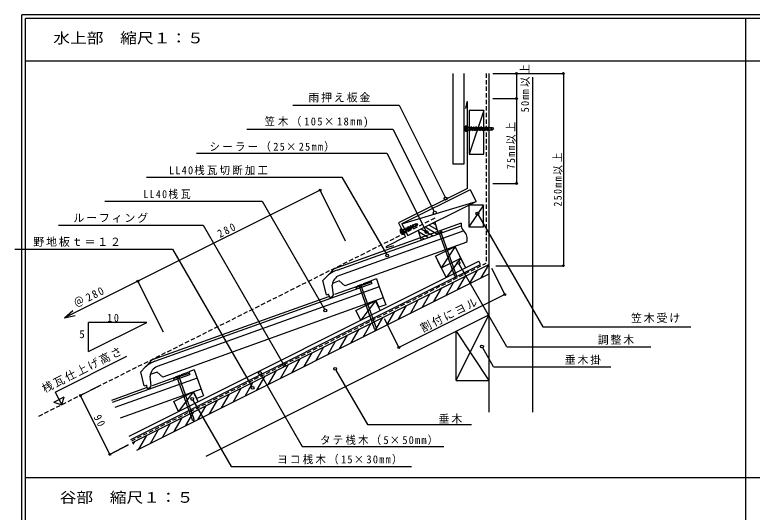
# Model space of a CAD drawing. Units: millimetres, scale not verified, with parts at other scales. Extents: x -2807 to 8, y -1606 to 2357.
# Drawn here: x -2807 to -1388, y -673 to 284 of the extents above; entities that cross this region are included whole.
import ezdxf
from ezdxf.enums import TextEntityAlignment as Align

# ---------------------------------------------------------------- set-up
doc = ezdxf.new("R2010")
doc.units = ezdxf.units.MM
doc.header["$LTSCALE"] = 7
doc.header["$PDMODE"] = 32
doc.header["$PDSIZE"] = 3.5
doc.linetypes.add('DASHED1', pattern=[1.8, 1.2, -0.6])
for name, color, linetype in [('3-0', 7, 'Continuous'), ('3-2', 4, 'Continuous'), ('3-3', 6, 'Continuous'), ('3-4', 7, 'Continuous'), ('3-6', 7, 'Continuous'), ('3-9', 7, 'Continuous'), ('3-A', 7, 'Continuous'), ('3-B', 2, 'Continuous'), ('3-C', 7, 'Continuous'), ('3-D', 7, 'Continuous'), ('3-E', 7, 'Continuous'), ('3-F', 7, 'Continuous'), ('4-0', 7, 'Continuous')]:
    doc.layers.add(name, color=color, linetype=linetype)
doc.styles.add('ＭＳ ゴシック', font='')
doc.styles.get('ＭＳ ゴシック').set_extended_font_data('MS Gothic')

msp = doc.modelspace()

# ---------------------------------------------------------------- linework, layer by layer
at = {"layer": '3-0'}
for p, q in [((-7.582, 284.064), (-2793.581, 284.064)), ((-2793.581, -1605.936), (-2793.581, 284.064)), ((-1947.644, -117.2), (-2192.177, -204.864)), ((-1936.735, -153.445), (-2171.514, -237.612)), ((-2192.177, -204.864), (-2205.121, -218.404)), ((-2135.19, -234.048), (-2191.634, -254.283)), ((-2150.519, -240.686), (-2120.708, -230.005)), ((-2150.519, -240.686), (-2149.536, -243.654)), ((-2135.632, -232.717), (-2121.545, -227.67)), ((-2135.632, -232.717), (-2134.851, -235.072)), ((-2105.333, -239.704), (-2093.05, -273.969)), ((-2203.227, -258.439), (-2542.792, -380.172)), ((-2097.774, -260.791), (-2522.129, -412.92)), ((-2112.27, -265.987), (-2106.228, -278.694)), ((-2093.05, -273.969), (-2106.228, -278.694)), ((-2542.792, -380.172), (-2555.737, -393.711)), ((-2485.806, -409.356), (-2542.249, -429.591)), ((-2501.135, -415.992), (-2471.323, -405.313)), ((-2486.247, -408.023), (-2472.161, -402.977)), ((-2486.247, -408.023), (-2485.466, -410.38)), ((-2501.135, -415.992), (-2500.152, -418.961)), ((-2455.949, -415.012), (-2443.665, -449.277)), ((-2553.842, -433.746), (-2621.021, -457.83)), ((-2448.39, -436.098), (-2603.995, -491.881)), ((-2462.886, -441.295), (-2456.843, -454.001)), ((-2443.665, -449.277), (-2456.843, -454.001))]:
    msp.add_line(p, q, dxfattribs=at)
at = {"layer": '3-0', "color": 2}
for p, q in [((-14.582, 277.064), (-2786.582, 277.064)), ((-2786.582, -1598.936), (-2786.582, 277.064)), ((-2186.554, -207.31), (-1948.012, -121.794)), ((-1942.595, -131.75), (-2182.042, -217.59)), ((-2205.122, -218.404), (-2213.81, -227.492)), ((-2111.003, -223.89), (-2121.545, -227.67)), ((-2111.003, -223.89), (-2105.333, -239.704)), ((-2537.169, -382.617), (-2119.655, -232.941)), ((-2105.333, -239.704), (-2532.657, -392.898)), ((-2206.997, -254.794), (-2213.81, -227.492)), ((-2193.719, -254.496), (-2195.907, -235.946)), ((-2121.545, -227.67), (-2119.655, -232.941)), ((-2206.997, -254.794), (-2203.043, -253.377)), ((-2200.681, -259.966), (-2203.043, -253.377)), ((-2195.409, -258.077), (-2193.719, -254.496)), ((-2200.681, -259.966), (-2195.409, -258.077)), ((-2555.737, -393.712), (-2564.425, -402.8)), ((-2619.129, -461.614), (-2470.271, -408.249)), ((-2557.612, -430.102), (-2564.425, -402.8)), ((-2544.334, -429.803), (-2546.522, -411.254)), ((-2461.618, -399.197), (-2472.161, -402.977)), ((-2472.161, -402.977), (-2470.271, -408.249)), ((-2461.618, -399.197), (-2455.949, -415.012)), ((-2455.949, -415.012), (-2614.084, -471.702)), ((-2557.612, -430.102), (-2553.658, -428.685)), ((-2551.296, -435.274), (-2553.658, -428.685)), ((-2551.296, -435.274), (-2546.025, -433.385)), ((-2546.025, -433.385), (-2544.334, -429.803))]:
    msp.add_line(p, q, dxfattribs=at)
at = {"layer": '3-0', "color": 4}
for p, q in [((-1400.582, 277.064), (-1400.582, -1490.632)), ((-14.582, 194.858), (-2786.582, 194.858)), ((-14.582, -606.784), (-2786.582, -606.784))]:
    msp.add_line(p, q, dxfattribs=at)
at = {"layer": '3-0', "linetype": 'DASHED1'}
msp.add_line((-1998.766, -107.483), (-2765.031, -490.613), dxfattribs=at)
at = {"layer": '3-0'}
for points in [[(-2171.514, -237.612), (-2182.355, -228.114), (-2195.456, -232.81)], [(-2522.129, -412.92), (-2532.97, -403.421), (-2546.071, -408.118)]]:
    msp.add_lwpolyline(points, dxfattribs=at)
for centre, radius, start, end in [((-1933.971, -120.606), 14.091, 166.01329, 184.83569), ((-1959.647, -147.995), 23.552, 346.61928, 43.61108)]:
    msp.add_arc(centre, radius, start, end, dxfattribs=at)
at = {"layer": '3-0', "color": 2}
for centre, radius, start, end in [((-1933.971, -120.606), 14.091, 184.83569, 232.26282), ((-2167.656, -260.025), 56, 109.72246, 131.99225), ((-2174.954, -237.358), 21, 109.72246, 176.14439), ((-2518.271, -435.333), 56, 109.72246, 131.99225), ((-2525.57, -412.666), 21, 109.72246, 176.14439)]:
    msp.add_arc(centre, radius, start, end, dxfattribs=at)
at = {"layer": '3-2', "color": 7}
for centre in [(-1977.789, -69.556), (-1998.632, -96.753), (-1916.502, -98.569), (-2014.555, -134.042), (-2090.217, -179.199), (-1952.996, -193.276), (-2209.345, -284.798), (-1907.744, -354.176), (-2289.028, -389.72), (-2190.356, -397.132), (-2335.017, -405.408), (-2349.271, -433.801), (-2465.475, -454.998)]:
    msp.add_circle(centre, 2.8, dxfattribs=at)
at = {"layer": '3-3'}
for p, q in [((-1937.116, 115.769), (-1939.76, 103.511)), ((-1935.631, -49.954), (-1935.631, 115.769)), ((-1935.631, -49.954), (-2068.175, -116.226)), ((-2068.175, -116.226), (-2054.705, -143.167)), ((-2054.705, -143.167), (-2091.644, -161.975)), ((-2091.088, -163.741), (-2077.446, -159.822))]:
    msp.add_line(p, q, dxfattribs=at)
for centre, radius, start, end in [((-1936.373, 115.687), 0.747, 6.35045, 173.651), ((-2090.914, -162.716), 1.041, 134.62932, 260.3524)]:
    msp.add_arc(centre, radius, start, end, dxfattribs=at)
at = {"layer": '3-4', "color": 4}
for p, q in [((-1998.825, -115.054), (-1992.118, -137.605)), ((-2030.613, -130.948), (-2025.115, -149.435))]:
    msp.add_line(p, q, dxfattribs=at)
at = {"layer": '3-6', "linetype": 'DASHED1'}
for p, q in [((-1941.891, 63.51), (-1939.972, 63.51)), ((-1941.89, 66.198), (-1939.972, 66.198)), ((-1939.972, 66.198), (-1939.972, 63.51)), ((-1939.137, 64.853), (-1939.138, 60.267)), ((-1939.137, 64.853), (-1939.136, 69.474)), ((-2065.269, -133.604), (-2063.55, -132.753)), ((-2062.205, -133.587), (-2064.256, -129.447)), ((-2064.076, -136.013), (-2062.357, -135.162)), ((-2063.55, -132.753), (-2062.357, -135.162)), ((-2062.205, -133.587), (-2060.169, -137.697))]:
    msp.add_line(p, q, dxfattribs=at)
at = {"layer": '3-6'}
for p, q in [((-1935.796, 60.266), (-1939.138, 60.267)), ((-1939.136, 69.474), (-1935.795, 69.473)), ((-1938.117, 58.902), (-1938.115, 70.803)), ((-1935.795, 69.473), (-1935.796, 60.266)), ((-1928.097, 68.293), (-1931.288, 61.361)), ((-1931.288, 61.361), (-1929.539, 62.752)), ((-1928.097, 68.293), (-1929.807, 66.952)), ((-1929.539, 62.752), (-1926.915, 62.751)), ((-1927.606, 66.951), (-1924.982, 66.95)), ((-1926.463, 61.36), (-1924.714, 62.75)), ((-1923.272, 68.291), (-1926.462, 61.36)), ((-1923.272, 68.291), (-1924.982, 66.95)), ((-1924.714, 62.75), (-1922.09, 62.75)), ((-1922.781, 66.95), (-1920.157, 66.949)), ((-1918.447, 68.291), (-1921.637, 61.359)), ((-1921.637, 61.359), (-1919.889, 62.749)), ((-1918.447, 68.291), (-1920.157, 66.949)), ((-1919.889, 62.749), (-1917.265, 62.749)), ((-1917.955, 66.949), (-1915.332, 66.948)), ((-1913.621, 68.289), (-1916.812, 61.358)), ((-1916.812, 61.358), (-1915.064, 62.748)), ((-1913.621, 68.289), (-1915.332, 66.948)), ((-1915.064, 62.748), (-1912.44, 62.747)), ((-1913.131, 66.948), (-1910.506, 66.947)), ((-1908.797, 68.289), (-1911.987, 61.357)), ((-1911.987, 61.357), (-1910.239, 62.747)), ((-1908.797, 68.289), (-1910.506, 66.947)), ((-1910.239, 62.747), (-1907.615, 62.746)), ((-1908.305, 66.946), (-1905.681, 66.946)), ((-1903.971, 68.287), (-1907.162, 61.356)), ((-1907.162, 61.356), (-1905.413, 62.746)), ((-1903.971, 68.287), (-1905.681, 66.946)), ((-1905.413, 62.746), (-1902.789, 62.745)), ((-1903.48, 66.946), (-1900.856, 66.944)), ((-1899.146, 68.286), (-1902.337, 61.354)), ((-1902.337, 61.354), (-1900.588, 62.745)), ((-1899.146, 68.286), (-1900.856, 66.945)), ((-1900.589, 62.745), (-1897.964, 62.744)), ((-1898.656, 66.944), (-1896.031, 66.943)), ((-1894.321, 68.285), (-1897.513, 61.353)), ((-1897.513, 61.353), (-1895.764, 62.743)), ((-1894.321, 68.285), (-1896.031, 66.943)), ((-1895.764, 62.743), (-1887.833, 62.742)), ((-1893.83, 66.943), (-1887.833, 66.942)), ((-1887.833, 66.942), (-1885.619, 64.841)), ((-1887.833, 62.742), (-1885.619, 64.841)), ((-2053.84, -125.604), (-2054.776, -127.565)), ((-2053.84, -125.604), (-2053.621, -133.231)), ((-2052.804, -126.588), (-2050.452, -125.423)), ((-2049.516, -123.463), (-2050.452, -125.423)), ((-2049.516, -123.463), (-2049.297, -131.09)), ((-2048.48, -124.447), (-2046.128, -123.282)), ((-2045.192, -121.321), (-2046.128, -123.282)), ((-2045.192, -121.321), (-2044.973, -128.948)), ((-2044.974, -128.948), (-2044.024, -126.927)), ((-2044.156, -122.305), (-2041.804, -121.141)), ((-2044.024, -126.927), (-2041.672, -125.762)), ((-2040.868, -119.18), (-2041.804, -121.141)), ((-2040.868, -119.18), (-2040.649, -126.807)), ((-2040.65, -126.807), (-2039.7, -124.786)), ((-2039.832, -120.165), (-2034.457, -117.502)), ((-2039.7, -124.786), (-2032.593, -121.266)), ((-2034.457, -117.502), (-2031.541, -118.402)), ((-2032.593, -121.266), (-2031.541, -118.402)), ((-2064.256, -129.447), (-2061.261, -127.963)), ((-2058.649, -138.467), (-2063.931, -127.802)), ((-2061.261, -127.963), (-2057.175, -136.214)), ((-2057.175, -136.214), (-2060.169, -137.697)), ((-2053.621, -133.231), (-2052.672, -131.209)), ((-2052.672, -131.209), (-2050.32, -130.044)), ((-2049.298, -131.09), (-2048.348, -129.069)), ((-2048.348, -129.069), (-2045.996, -127.904))]:
    msp.add_line(p, q, dxfattribs=at)
for points in [[(-1935.962, 62.753), (-1931.74, 62.752), (-1931.288, 61.361)], [(-1935.961, 66.953), (-1929.807, 66.952), (-1931.74, 62.752)], [(-1928.097, 68.293), (-1927.606, 66.951), (-1929.539, 62.752)], [(-1924.982, 66.95), (-1926.915, 62.751), (-1926.463, 61.36)], [(-1923.272, 68.291), (-1922.781, 66.95), (-1924.714, 62.75)], [(-1920.157, 66.949), (-1922.09, 62.75), (-1921.637, 61.359)], [(-1918.447, 68.291), (-1917.955, 66.949), (-1919.889, 62.749)], [(-1915.332, 66.948), (-1917.265, 62.749), (-1916.812, 61.358)], [(-1913.621, 68.289), (-1913.131, 66.948), (-1915.064, 62.748)], [(-1910.506, 66.947), (-1912.44, 62.747), (-1911.987, 61.357)], [(-1908.797, 68.289), (-1908.305, 66.946), (-1910.239, 62.747)], [(-1905.681, 66.946), (-1907.615, 62.746), (-1907.162, 61.356)], [(-1903.971, 68.287), (-1903.48, 66.946), (-1905.413, 62.746)], [(-1900.856, 66.944), (-1902.789, 62.745), (-1902.337, 61.354)], [(-1899.146, 68.286), (-1898.655, 66.944), (-1900.588, 62.745)], [(-1896.031, 66.943), (-1897.964, 62.744), (-1897.513, 61.353)], [(-1894.321, 68.285), (-1893.83, 66.943), (-1895.764, 62.743)], [(-2060.291, -130.296), (-2054.776, -127.565), (-2054.644, -132.186)], [(-2053.84, -125.604), (-2052.804, -126.588), (-2052.672, -131.209)], [(-2050.452, -125.423), (-2050.32, -130.044), (-2049.298, -131.09)], [(-2049.516, -123.463), (-2048.48, -124.447), (-2048.348, -129.069)], [(-2046.128, -123.282), (-2045.996, -127.904), (-2044.974, -128.948)], [(-2045.192, -121.321), (-2044.156, -122.305), (-2044.024, -126.927)], [(-2041.804, -121.141), (-2041.672, -125.762), (-2040.65, -126.807)], [(-2040.868, -119.18), (-2039.832, -120.165), (-2039.7, -124.786)], [(-2058.428, -134.059), (-2054.644, -132.186), (-2053.621, -133.231)]]:
    msp.add_lwpolyline(points, dxfattribs=at)
for centre, radius, start, end in [((-1935.551, 64.852), 6.48, 113.30402, 246.67163), ((-1887.02, 69.218), 5.136, 207.12019, 276.76671), ((-1889.285, 62.401), 2.009, 84.69449, 168.05658), ((-2034.74, -115.103), 5.136, 233.4782, 303.12471), ((-2033.743, -122.216), 2.009, 111.05249, 194.41458), ((-2058.992, -131.996), 6.48, 139.66202, 273.02963)]:
    msp.add_arc(centre, radius, start, end, dxfattribs=at)
at = {"layer": '3-9'}
for p, q in [((-1886.656, 171.045), (-1751.19, 171.045)), ((-1841.083, 171.045), (-1841.083, -40.456)), ((-1751.19, 171.045), (-1751.19, -198.778)), ((-1886.656, 122.77), (-1841.083, 122.77)), ((-1886.656, -40.456), (-1841.083, -40.456)), ((-2219.366, -53.191), (-2569.981, -228.503)), ((-2170.282, -151.356), (-2219.366, -53.191)), ((-1992.977, -135.396), (-1984.162, -132.245)), ((-1992.977, -135.396), (-1989.528, -136.677)), ((-1960.251, -218.646), (-1989.552, -136.686)), ((-1989.528, -136.677), (-1985.984, -135.41)), ((-1985.984, -135.41), (-1984.162, -132.245)), ((-1880.804, -198.778), (-1751.19, -198.778)), ((-1957.428, -220.957), (-1960.251, -218.646)), ((-2147.104, -237.236), (-2138.289, -234.085)), ((-2147.104, -237.236), (-2143.654, -238.517)), ((-2114.378, -320.485), (-2143.678, -238.525)), ((-2143.654, -238.517), (-2140.111, -237.25)), ((-2140.111, -237.25), (-2138.289, -234.085)), ((-2711.115, -299.073), (-2690.541, -294.863)), ((-2095.942, -300.032), (-2067.854, -356.207)), ((-2111.554, -322.795), (-2114.378, -320.485)), ((-2728.86, -441.86), (-2591.01, -372.934)), ((-2497.719, -412.543), (-2488.904, -409.391)), ((-2490.726, -412.557), (-2488.904, -409.391)), ((-2497.719, -412.543), (-2494.27, -413.824)), ((-2464.994, -495.792), (-2494.294, -413.832)), ((-2494.27, -413.824), (-2490.726, -412.557)), ((-2731.726, -461.35), (-2711.549, -451.261)), ((-2728.86, -441.86), (-2716.593, -466.394)), ((-2462.17, -498.103), (-2464.994, -495.792)), ((-2588.706, -543.499), (-2623.904, -561.816))]:
    msp.add_line(p, q, dxfattribs=at)
for points in [[(-1957.428, -220.957), (-1956.708, -217.379), (-1986.008, -135.419)], [(-1889.313, -203.766), (-1864.043, -254.302), (-2067.854, -356.207)], [(-2520.897, -326.668), (-2569.981, -228.503), (-2711.115, -299.073), (-2695.403, -285.14)], [(-2111.554, -322.795), (-2110.835, -319.218), (-2140.135, -237.258)], [(-2462.17, -498.103), (-2461.45, -494.525), (-2490.75, -412.565)], [(-2731.726, -461.35), (-2716.593, -466.394), (-2711.549, -451.261)]]:
    msp.add_lwpolyline(points, dxfattribs=at)
for p in [(-1751.19, 171.045), (-1841.083, 122.77), (-1841.083, -40.456), (-2219.366, -53.191), (-1751.19, -198.778), (-2569.981, -228.503), (-1864.043, -254.302), (-2067.854, -356.207)]:
    msp.add_point(p, dxfattribs=at)
at = {"layer": '3-A'}
for p, q in [((-2553.671, -28.255), (-2177.174, -28.255)), ((-2177.174, -28.255), (-2091.471, -176.696)), ((-2633.493, -74.4), (-2330.878, -74.4)), ((-2330.878, -74.4), (-2210.791, -282.401)), ((-2722.524, -120.544), (-2444.495, -120.544)), ((-2444.495, -120.544), (-2290.473, -387.322)), ((-2806.95, -166.69), (-2503.547, -166.69)), ((-2503.547, -166.69), (-2350.717, -431.403)), ((-1859.895, -354.637), (-1951.643, -195.727)), ((-1859.895, -354.637), (-1582.879, -354.637)), ((-1885.372, -393.03), (-1906.39, -356.627)), ((-1885.372, -393.03), (-1659.665, -393.03)), ((-2333.642, -407.895), (-2253.56, -546.603)), ((-2189.002, -399.584), (-2128.404, -504.543)), ((-2464.131, -457.455), (-2390.496, -584.995)), ((-2128.404, -504.543), (-1927.955, -504.543)), ((-2253.56, -546.603), (-1981.058, -546.603)), ((-2390.496, -584.995), (-2043.596, -584.995))]:
    msp.add_line(p, q, dxfattribs=at)
for points in [[(-2271.747, 110.181), (-2067.293, 110.181), (-1978.74, -66.923)], [(-2360.259, 64.035), (-2079.13, 64.035), (-1999.906, -94.409)], [(-2456.965, 17.89), (-2090.624, 17.89), (-2015.888, -131.58)], [(-1915.149, -101.02), (-1790.889, -316.244), (-1506.093, -316.244)]]:
    msp.add_lwpolyline(points, dxfattribs=at)
at = {"layer": '3-C'}
msp.add_line((-2664.808, -363.98), (-2664.808, -307.98), dxfattribs=at)
msp.add_lwpolyline([(-2664.808, -363.98), (-2552.808, -307.98), (-2664.808, -307.98)], dxfattribs=at)
at = {"layer": '3-D', "color": 4}
for p, q in [((-1963.783, 171.045), (-1963.783, -3.336)), ((-1942.783, 171.045), (-1942.783, -3.336)), ((-1894.618, 171.045), (-1894.618, -480.634)), ((-1810.617, 164.104), (-1810.617, -480.634)), ((-1904.158, 99.581), (-1932.158, 15.581)), ((-1904.158, 15.581), (-1904.158, 57.581)), ((-1942.783, -3.336), (-1963.783, -3.336)), ((-1930.27, -52.602), (-2061.751, -118.342)), ((-1930.27, -52.602), (-1919, -75.141)), ((-2061.751, -118.342), (-1919, -75.141)), ((-2050.481, -140.882), (-1919, -75.141)), ((-1905.001, -82.141), (-1933.001, -124.141)), ((-2061.751, -118.342), (-2050.481, -140.882)), ((-1997.236, -180.45), (-1959.67, -161.667)), ((-1959.67, -161.667), (-1986.061, -202.8)), ((-1950.279, -180.45), (-1959.67, -161.667)), ((-1987.844, -199.233), (-1997.236, -180.45)), ((-1986.063, -202.801), (-1948.497, -184.018)), ((-1948.497, -184.018), (-1976.671, -221.584)), ((-1943.664, -193.681), (-1950.279, -180.45)), ((-1939.104, -202.8), (-1950.279, -180.45)), ((-2586.649, -526.572), (-1913.684, -190.09)), ((-2580.358, -539.155), (-1894.618, -196.285)), ((-1986.061, -202.8), (-1992.677, -189.569)), ((-1976.67, -221.583), (-1987.846, -199.233)), ((-1894.618, -215.068), (-2572.845, -554.182)), ((-2150.427, -284.982), (-2112.86, -266.199)), ((-2112.86, -266.199), (-2141.035, -303.765)), ((-2103.469, -284.982), (-2112.86, -266.199)), ((-2438.781, -565.411), (-1894.618, -293.33)), ((-2141.035, -303.765), (-2150.427, -284.982)), ((-1957.618, -419.33), (-1894.618, -293.33)), ((-1957.618, -324.83), (-1894.618, -419.33)), ((-1957.618, -419.33), (-1957.618, -324.83)), ((-1957.618, -419.33), (-1894.618, -419.33))]:
    msp.add_line(p, q, dxfattribs=at)
at = {"layer": '3-D', "color": 6, "linetype": 'DASHED1'}
for p in [(-1899.494, 171.045), (-2581.848, -535.735)]:
    msp.add_line(p, (-1899.494, -193.802), dxfattribs=at)
at = {"layer": '3-D', "color": 4}
for points in [[(-1904.158, 57.581), (-1904.158, 99.581), (-1932.158, 99.581), (-1932.158, 57.581)], [(-1932.158, 57.581), (-1932.158, 15.581), (-1904.158, 15.581)], [(-2583.519, -532.833), (-1910.554, -196.351), (-1913.684, -190.09)], [(-2454.085, -460.29), (-2463.476, -441.507), (-2491.65, -479.072), (-2501.042, -460.29), (-2463.477, -441.507)]]:
    msp.add_lwpolyline(points, dxfattribs=at)
msp.add_lwpolyline([(-1905.001, -124.141), (-1905.001, -82.141), (-1933.001, -82.141), (-1933.001, -124.141)], close=True, dxfattribs=at)
at = {"layer": '3-E'}
for p, q in [((-2645.126, -430.661), (-2680.611, -448.404)), ((-2623.904, -561.816), (-2680.611, -448.404)), ((-2588.419, -544.073), (-2623.904, -561.816))]:
    msp.add_line(p, q, dxfattribs=at)
for p in [(-2680.611, -448.404), (-2623.904, -561.816)]:
    msp.add_point(p, dxfattribs=at)
at = {"layer": '3-F'}
for p, q in [((-2017.175, -124.229), (-1993.282, -138.023)), ((-2009.672, -120.477), (-1994.628, -129.163)), ((-2002.169, -116.726), (-1997.53, -119.404)), ((-2030.006, -132.986), (-2010.556, -144.216)), ((-2024.677, -127.98), (-2001.919, -141.119)), ((-2027.104, -142.745), (-2019.193, -147.312)), ((-1909.237, -222.377), (-1894.566, -196.966)), ((-1931.963, -233.741), (-1917.292, -208.329)), ((-1954.689, -245.104), (-1939.445, -218.698)), ((-1977.416, -256.467), (-1962.745, -231.056)), ((-2022.87, -279.194), (-2008.198, -253.783)), ((-2000.142, -267.83), (-1984.898, -241.425)), ((-2045.595, -290.557), (-2030.35, -264.151)), ((-2068.322, -301.92), (-2053.077, -275.515)), ((-2091.049, -313.283), (-2075.803, -286.878)), ((-2136.502, -336.01), (-2121.256, -309.604)), ((-2113.775, -324.647), (-2098.53, -298.241)), ((-2159.228, -347.373), (-2143.983, -320.967)), ((-2181.954, -358.736), (-2166.709, -332.331)), ((-2204.681, -370.1), (-2189.435, -343.694)), ((-2250.134, -392.826), (-2234.888, -366.42)), ((-2227.407, -381.463), (-2212.162, -355.057)), ((-2272.86, -404.189), (-2257.614, -377.783)), ((-2295.586, -415.553), (-2280.341, -389.147)), ((-2318.313, -426.916), (-2303.067, -400.51)), ((-2363.766, -449.642), (-2348.521, -423.236)), ((-2341.039, -438.279), (-2325.794, -411.873)), ((-2386.492, -461.006), (-2371.247, -434.6)), ((-2409.219, -472.369), (-2393.973, -445.963)), ((-2431.945, -483.732), (-2416.7, -457.326)), ((-2477.398, -506.458), (-2462.152, -480.053)), ((-2454.672, -495.095), (-2439.426, -468.689)), ((-2500.125, -517.821), (-2484.879, -491.416)), ((-2522.851, -529.185), (-2507.605, -502.779)), ((-2545.577, -540.548), (-2530.332, -514.142)), ((-2578.848, -542.174), (-2575.785, -536.869)), ((-2568.304, -551.911), (-2553.058, -525.505))]:
    msp.add_line(p, q, dxfattribs=at)
at = {"layer": '4-0'}
msp.add_point((-1841.083, 171.045), dxfattribs=at)

# ---------------------------------------------------------------- texts
at = {"layer": '3-B', "style": 'ＭＳ ゴシック', "width": 1.15}
for s, p in [('水上部  縮尺１：５', (-2732.807, 222.858)), ('谷部  縮尺１：５', (-2720.557, -660.991))]:
    msp.add_text(s, height=20.53, dxfattribs=at).set_placement(p, align=Align.BOTTOM_LEFT)
at = {"layer": '3-B', "char_height": 15.4, "attachment_point": 7, "style": 'ＭＳ ゴシック'}
for s, insert, rotation in [('\\T1.27;\\W0.9;75mm以上', (-1842.483, -13.093), 90), ('\\T1.29;\\W0.9;250mm以上', (-1752.591, -84.99), 90), ('\\T1.38;\\W0.9;280', (-2411.891, -145.543), 26.565), ('\\T1.29;\\W0.95;＠280', (-2687.763, -281.042), 26.566), ('\\T1.17;割付にヨル', (-2020.732, -328.733), 26.565)]:
    msp.add_mtext(s, dxfattribs=dict(at, insert=insert, rotation=rotation))
at = {"layer": '3-C', "color": 2, "char_height": 15.4, "attachment_point": 7, "style": 'ＭＳ ゴシック'}
for s, insert in [('\\T1.17;雨押え板金', (-2241.891, 115.308)), ('\\T1.27;\\W0.95;笠木（105×18mm)', (-2325.974, 67.045)), ('\\T1.23;\\W0.95;シーラー（25×25mm）', (-2432.167, 20.518)), ('\\T1.17;ルーフィング', (-2694.182, -116.256)), ('\\T1.17;野地板ｔ＝１２', (-2771.179, -162.289)), ('\\T1.17;笠木受け', (-1621.054, -308.904)), ('\\T1.17;調整木', (-1684.974, -350.912)), ('\\T1.17;垂木掛', (-1748.551, -389.485)), ('\\T1.17;垂木', (-1991.334, -502.859)), ('\\T1.22;\\W0.95;タテ桟木（5×50mm）', (-2219.151, -543.956)), ('\\T1.23;\\W0.95;ヨコ桟木（15×30mm）', (-2301.782, -581.075))]:
    msp.add_mtext(s, dxfattribs=dict(at, insert=insert))
at = {"layer": '3-C', "color": 2, "insert": (-2748.86, -445.126), "char_height": 15.4, "attachment_point": 7, "rotation": 26.565, "style": 'ＭＳ ゴシック'}
msp.add_mtext('\\T1.17;桟瓦仕上げ高さ', dxfattribs=at)
at = {"layer": '3-D', "color": 2, "style": 'ＭＳ ゴシック'}
msp.add_text('5', height=15.4, dxfattribs=at).set_placement((-2682.795, -342.781), align=Align.BOTTOM_LEFT)
at = {"layer": '3-D', "color": 2, "char_height": 15.4, "attachment_point": 7, "style": 'ＭＳ ゴシック'}
for s, insert in [('\\T1.22;\\W0.95;LL40桟瓦切断加工', (-2509.977, -24.753)), ('\\T1.27;\\W0.9;LL40桟瓦', (-2559.253, -70.463)), ('\\T1.36;\\W0.9;10', (-2628.937, -306.86))]:
    msp.add_mtext(s, dxfattribs=dict(at, insert=insert))
at = {"layer": '3-E', "color": 2, "insert": (-2655.78, -490.24), "char_height": 15.4, "attachment_point": 7, "rotation": 296.566, "style": 'ＭＳ ゴシック'}
msp.add_mtext('\\T1.36;\\W0.9;90', dxfattribs=at)
at = {"layer": '4-0', "color": 2, "insert": (-1815.491, 96.323), "char_height": 15.4, "attachment_point": 7, "rotation": 90, "style": 'ＭＳ ゴシック'}
msp.add_mtext('\\T1.22;\\W0.95;50㎜以上', dxfattribs=at)

doc.saveas('drawing.dxf')
